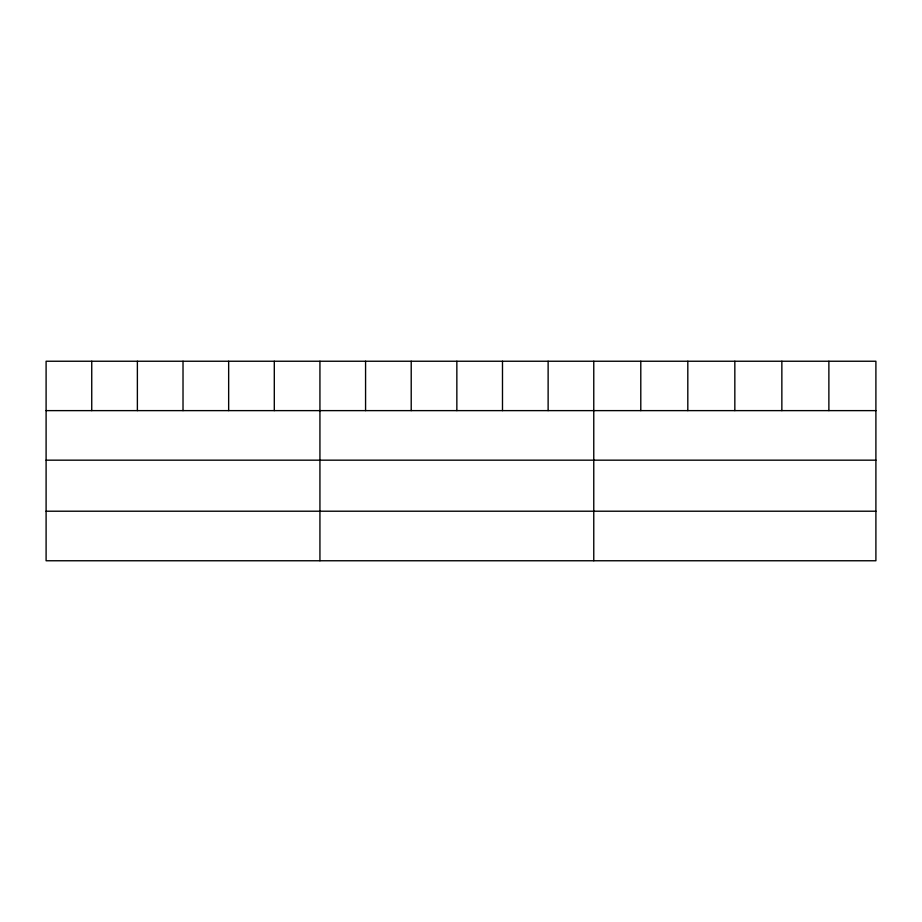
<?xml version="1.0" encoding="UTF-8"?>
<svg xmlns="http://www.w3.org/2000/svg" width="922" height="922" viewBox="0 0 922 922"><rect width="100%" height="100%" fill="white"/><g stroke="black" fill="none" stroke-linecap="round" stroke-linejoin="round"><path stroke-width="1.38" d="M875.9 410.624L875.9 560.76L46.1 560.76L46.1 361.24L875.9 361.24L875.9 410.624L46.1 410.624M46.1 460.17L875.9 460.17M46.1 511.214L875.9 511.214M828.878 361.24L828.878 410.624M781.856 361.24L781.856 410.624M734.834 361.24L734.834 410.624M687.812 361.24L687.812 410.624M640.79 361.24L640.79 410.624M593.768 361.24L593.768 560.76M548.129 361.24L548.129 410.624M502.49 361.24L502.49 410.624M456.851 361.24L456.851 410.624M411.212 361.24L411.212 410.624M365.573 361.24L365.573 410.624M319.934 361.24L319.934 560.76M274.295 361.24L274.295 410.624M228.656 361.24L228.656 410.624M183.017 361.24L183.017 410.624M137.378 361.24L137.378 410.624M91.739 361.24L91.739 410.624"/></g></svg>
